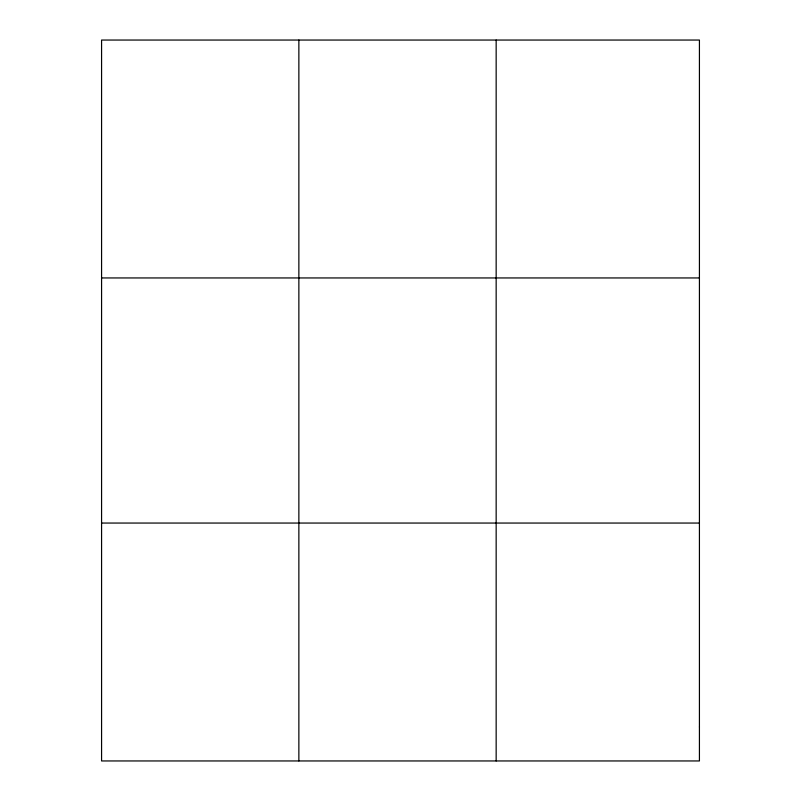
<?xml version="1.0" encoding="UTF-8"?>
<svg xmlns="http://www.w3.org/2000/svg" width="801" height="801" viewBox="0 0 801 801"><rect width="100%" height="100%" fill="white"/><g stroke="black" fill="none" stroke-linecap="round" stroke-linejoin="round"><path stroke-width="1.2" d="M298.863 760.95L298.863 40.05M496.159 760.95L496.159 40.05M101.577 277.947L699.423 277.947M101.577 523.053L699.423 523.053M699.423 726.968L699.423 760.95L101.577 760.95L101.577 40.05L699.423 40.05L699.423 726.968"/></g></svg>
